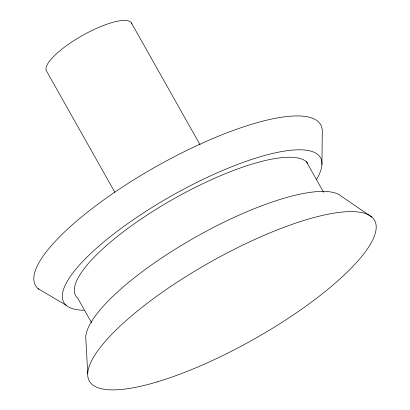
<?xml version="1.0" encoding="UTF-8"?>
<svg xmlns="http://www.w3.org/2000/svg" width="410" height="410" viewBox="0 0 410 410"><rect width="100%" height="100%" fill="white"/><g stroke="black" fill="none" stroke-linecap="round" stroke-linejoin="round"><path stroke-width="0.61" d="M321.917 164.559L322.275 132.322A163.687 44.295 -29.4 0 0 160.146 164.323A163.687 44.295 -29.4 0 0 38.863 289.306M38.079 288.655L66.138 305.255M371.921 217.146L341.515 196.385A147.318 39.862 -29.4 0 0 200.838 234.187A147.318 39.862 -29.4 0 0 85.741 337.087L87.725 373.479M306.403 161.755L323.592 192.264M131.42 22.95L200.106 144.853M114.887 192.346L46.514 71.002A48.78 13.202 -29.4 0 1 84.045 34.609A48.78 13.202 -29.4 0 1 131.846 24.026M91.563 322.69L77.808 298.285A133.67 36.172 -29.4 0 1 166.583 202.981A133.67 36.172 -29.4 0 1 307.736 163.165M84.07 310.242A147.318 39.862 -29.4 0 1 173.102 194.975A147.318 39.862 -29.4 0 1 316.366 179.713M157.676 381.736A163.687 44.295 -29.4 0 0 376.19 228.006A163.687 44.295 -29.4 0 0 162.006 292.484A163.687 44.295 -29.4 0 0 157.676 381.736"/></g></svg>
